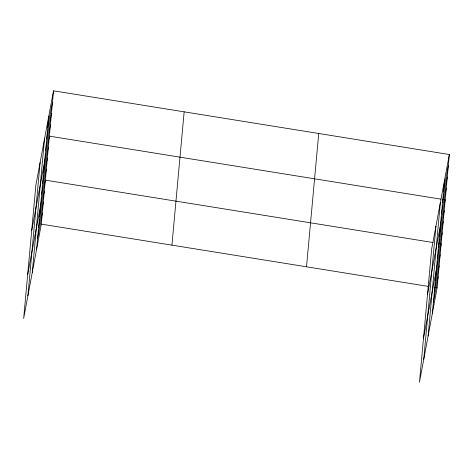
<?xml version="1.0" encoding="UTF-8"?>
<svg xmlns="http://www.w3.org/2000/svg" width="473" height="473" viewBox="0 0 473 473"><rect width="100%" height="100%" fill="white"/><g stroke="black" fill="none" stroke-linecap="round" stroke-linejoin="round"><path stroke-width="0.71" d="M27.907 295.731L40.128 162.428M32.294 272.288L44.515 138.985M36.557 249.531L48.772 116.228M53.526 90.822L35.871 185.185L23.65 318.489L41.311 224.131L53.526 90.822L449.35 154.511L437.129 287.815L419.474 382.178L431.689 248.869L449.35 154.511M171.93 245.144L184.151 111.841M306.51 266.802L318.731 133.492M423.731 359.421L435.952 226.118M428.118 335.972L440.339 202.669M432.375 313.215L444.596 179.911M47.738 127.556L52.491 102.156M46.697 138.891L51.451 113.485M45.656 150.219L50.41 124.819M31.715 230.511L49.375 136.147L440.842 199.133M43.611 172.55L48.364 147.144M42.605 183.548L47.359 158.142M41.594 194.545L46.348 169.139M27.682 274.5L45.343 180.136L433.179 242.543M39.578 216.539L44.332 191.133M38.573 227.537L43.327 202.137M37.562 238.534L42.316 213.134M443.556 191.246L448.309 165.84M442.521 202.574L447.275 177.174M441.48 213.908L446.234 188.502M427.539 294.194L445.194 199.837L442.29 199.37M439.435 236.234L444.188 210.834M438.424 247.231L443.177 221.831M437.419 258.228L442.172 232.828M423.506 338.183L441.161 243.826L438.985 243.477M435.402 280.223L440.156 254.823M434.391 291.22L439.145 265.82M433.386 302.217L438.14 276.817M41.311 224.131L428.426 286.413M434.226 287.348L437.129 287.815"/></g></svg>
